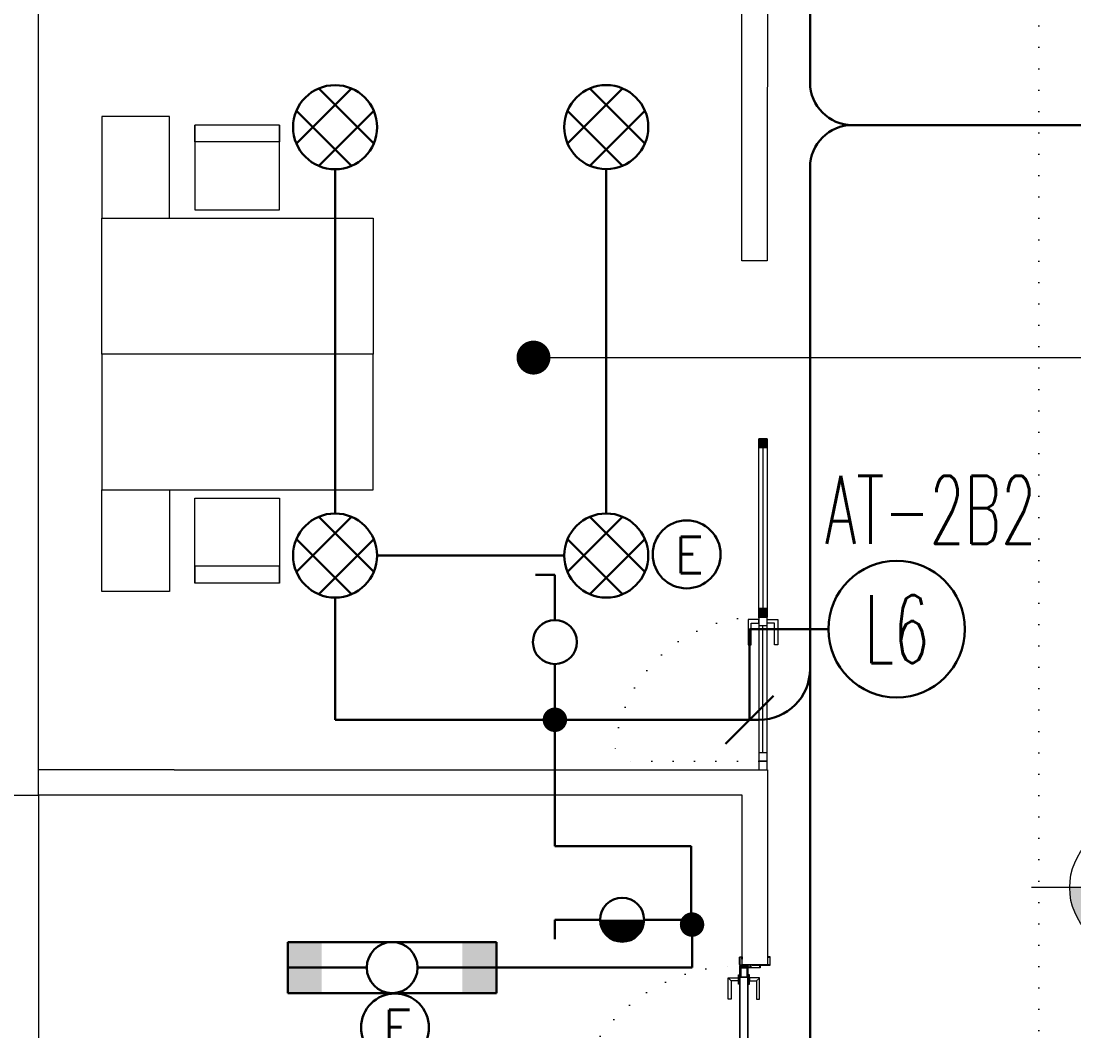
# Model space of a CAD drawing. Header units: metres. Extents: x -13316 to 152404, y -3899 to 30226.
# Drawn here: x 1520 to 2141, y 2861 to 3456 of the extents above; entities that cross this region are included whole.
import ezdxf
from ezdxf.enums import TextEntityAlignment as Align

# ---------------------------------------------------------------- set-up
doc = ezdxf.new("R2010")
doc.units = ezdxf.units.M
doc.header["$LTSCALE"] = 100
doc.header["$MEASUREMENT"] = 0
doc.header["$PDMODE"] = 1
for name, pattern in [('DOT2', [0.125, 0, -0.125]), ('DOT5', [0.75, 0, -0.75]), ('HIDDEN', [0.375, 0.25, -0.125])]:
    doc.linetypes.add(name, pattern=pattern)
doc.layers.get('0').update_dxf_attribs({"color": 9, "lineweight": 9})
for name, color, linetype, lineweight in [('00', 9, 'Continuous', 9), ('01', 9, 'Continuous', 9), ('05', 9, 'Continuous', 9), ('06B', 9, 'Continuous', 9), ('06D', 9, 'Continuous', 9), ('10', 9, 'Continuous', 9), ('15', 9, 'Continuous', 9), ('20', 9, 'DOT2', 9), ('21', 9, 'Continuous', 9), ('21_mahal200', 9, 'Continuous', 9), ('E-2x26W GÖMME PL COMPACT FLUORESAN ARMATÜR', 7, 'Continuous', 30), ('E-2x36 W SIVAÜSTÜ FLUORESAN ARMATÜR (ETANŞ)', 7, 'Continuous', 30), ('E-ACİL AYDINLATMA KİTİ', 7, 'Continuous', 30), ('E-ANAHTAR', 7, 'Continuous', 30), ('E-ANAHTAR (ETANŞ)', 7, 'Continuous', 30), ('E-KABLO', 7, 'Continuous', 30), ('E-LINYE', 7, 'Continuous', 30)]:
    doc.layers.add(name, color=color, linetype=linetype, lineweight=lineweight)
doc.styles.add('Arial', font='arial.ttf', dxfattribs={"height": 2.5})
doc.styles.add('E-YAZI', font='txttw.shx')
doc.styles.add('MuuM_TEXT-ITALIC', font='ARIALNI.TTF')
doc.styles.add('MuuM_TEXT-STANDART', font='ARIALN.TTF')
doc.dimstyles.new('MuuM_DIM200', dxfattribs={"dimscale": 20, "dimtxt": 2, "dimasz": 1, "dimexe": 1, "dimexo": 1, "dimgap": 1, "dimtad": 1, "dimdec": 1, "dimrnd": 0.5, "dimdsep": 46, "dimtxsty": 'MuuM_TEXT-STANDART', "dimblk": 'ARCHTICK', "dimcen": 0, "dimdle": 0.15, "dimclrd": 256, "dimclre": 256, "dimclrt": 256, "dimadec": 0, "dimazin": 0, "dimtfac": 5, "dimtdec": 1, "dimtix": 1, "dimtmove": 2, "dimatfit": 3, "dimldrblk": 'DOT', "dimfxl": 3, "dimfxlon": 1, "dimtolj": 1, "dimlwd": -1, "dimlwe": -1, "dimarcsym": 0})

# ---------------------------------------------------------------- blocks, each defined once
blk = doc.blocks.new('100_2x26W GÖMME PL COMPACT FLUORESAN ARMATÜR')
at = {"layer": 'E-2x26W GÖMME PL COMPACT FLUORESAN ARMATÜR', "color": 7}
for p, q in [((-1.426, -0.605), (0.605, 1.426)), ((-0.605, 1.426), (1.426, -0.605)), ((-1.426, 0.605), (0.605, -1.426)), ((-0.605, -1.426), (1.426, 0.605))]:
    blk.add_line(p, q, dxfattribs=at)
at = {"layer": 'E-2x26W GÖMME PL COMPACT FLUORESAN ARMATÜR', "color": 4}
blk.add_circle((0, 0), 1.549, dxfattribs=at)
blk = doc.blocks.new('100_ANAHTAR')
at = {"layer": 'E-ANAHTAR', "color": 4}
for p, q in [((0, 5.345), (-0.714, 5.345)), ((0, 3.673), (0, 5.345)), ((0, 2.053), (0, 0))]:
    blk.add_line(p, q, dxfattribs=at)
blk.add_circle((0, 2.863), 0.81, dxfattribs=at)
blk = doc.blocks.new('100_2x36 W SIVAÜSTÜ FLUORESAN ARMATÜR (ETANŞ)')
at = {"layer": 'E-2x36 W SIVAÜSTÜ FLUORESAN ARMATÜR (ETANŞ)', "color": 4}
for p, q in [((-6.15, 1.5), (6.15, 1.5)), ((-6.15, 1.5), (-6.15, -1.5)), ((6.15, 1.5), (6.15, -1.5)), ((-1.5, 0), (-6.15, 0)), ((1.5, 0), (6.15, 0)), ((-6.15, -1.5), (6.15, -1.5))]:
    blk.add_line(p, q, dxfattribs=at)
blk.add_circle((0, 0), 1.5, dxfattribs=at)
for points in [[(-4.15, 1.5), (-4.15, -1.5), (-6.15, 1.5), (-6.15, -1.5)], [(4.15, 1.5), (4.15, -1.5), (6.15, 1.5), (6.15, -1.5)]]:
    blk.add_solid(points, dxfattribs=at)
blk = doc.blocks.new('100_ACİL AYDINLATMA KİTİ')
at = {"layer": 'E-ACİL AYDINLATMA KİTİ', "color": 3}
blk.add_circle((0, 0), 1.251, dxfattribs=at)
at = {"layer": 'E-ACİL AYDINLATMA KİTİ', "color": 3, "style": 'E-YAZI'}
blk.add_text('E', height=1.34, dxfattribs=at).set_placement((-0.448, -0.694))
blk = doc.blocks.new('100_ANAHTAR (ETANŞ)')
at = {"layer": 'E-ANAHTAR (ETANŞ)', "color": 4}
for p, q in [((0, 5.345), (-0.714, 5.345)), ((0, 3.673), (0, 5.345)), ((0, 2.053), (0, 0))]:
    blk.add_line(p, q, dxfattribs=at)
at = {"layer": 'E-ANAHTAR (ETANŞ)', "color": 4, "const_width": 0.81}
blk.add_lwpolyline([(0, 3.268, 0.414214), (-0.405, 2.863, 0.414214), (0, 2.458, 0.414214)], format="xyb", dxfattribs=at)
at = {"layer": 'E-ANAHTAR (ETANŞ)', "color": 4}
blk.add_circle((0, 2.863), 0.81, dxfattribs=at)
blk = doc.blocks.new('2.bod.sitatik')
at = {"layer": '01'}
blk.add_lwpolyline([(860, -6150), (900, -6150), (900, -6150), (900, -6150), (900, -5400), (1170, -5400), (1170, -5950), (1170, -5950), (1170, -5950), (1210, -5950), (1210, -5350), (900, -5350), (900, -4630), (860, -4630)], close=True, dxfattribs=at)
blk = doc.blocks.new('0_elevationtarget-p-bk')
h = blk.add_hatch(color=250)
h.paths.add_polyline_path([(1.875, 0, 0.414214), (0, 1.875), (0, 0)])
h.paths.add_polyline_path([(0, 0), (-1.875, 0, 0.414214), (0, -1.875)])
blk.add_line((0, -2.625), (0, 2.625))
blk.add_lwpolyline([(12.453, 0), (-3, 0)])
blk.add_circle((0, 0), 1.875)
at = {"style": 'Arial'}
blk.add_attdef('BITMISKOT', text='', height=2, dxfattribs=at).set_placement((4.5, 0), align=Align.BOTTOM_LEFT)
at = {"style": 'MuuM_TEXT-ITALIC'}
blk.add_attdef('FINISHINGFLOORLEVEL', text='', height=2, dxfattribs=at).set_placement((4.5, -0.592), align=Align.TOP_LEFT)
blk = doc.blocks.new('p-sandalye-03')
for points in [[(-5, -25.14), (-5, 24.86), (-55, 24.86), (-55, -25.14), (-5, -25.14)], [(-55, 24.86), (-45, 24.86), (-45, -25.14), (-55, -25.14)]]:
    blk.add_lwpolyline(points)
blk.add_point((0, -0.14))
blk = doc.blocks.new('m-calisma unitesi 02')
at = {"ltscale": 0.5}
blk.add_lwpolyline([(-160, 140), (-160, 80), (-120, 80), (-120, 140)], close=True, dxfattribs=at)
blk.add_lwpolyline([(0, 80), (0, 0), (-160, 0), (-160, 80)], close=True)
at = {"linetype": 'DOT5'}
blk.add_lwpolyline([(-160, 80), (-160, 80)], dxfattribs=at)
at = {"rotation": 270}
blk.add_blockref('p-sandalye-03', (-80, 80), dxfattribs=at)
blk = doc.blocks.new('prf-10x10')
blk.add_lwpolyline([(-5, -5), (5, -5), (5, 5), (-5, 5)], close=True)
at = {"color": 255}
blk.add_solid([(-5, -5), (5, -5), (-5, 5), (5, 5)], dxfattribs=at)
at = {"layer": '10'}
blk.add_point((0, 0), dxfattribs=at)
blk = doc.blocks.new('*U626')
at = {"layer": '06D'}
blk.add_lwpolyline([(-2.5, 105), (2.5, 105), (2.5, 0), (-2.5, 0)], close=True, dxfattribs=at)
at = {"layer": '15'}
blk.add_lwpolyline([(0, 100), (0, 5)], dxfattribs=at)
at = {"layer": '10', "xscale": 0.5, "yscale": 0.5, "rotation": 90}
for p in [(0, 102.5), (0, 2.5)]:
    blk.add_blockref('prf-10x10', p, dxfattribs=at)
blk = doc.blocks.new('p-al-01')
at = {"layer": '06B'}
for points in [[(27.05, 4.35), (27.05, 10.6), (42.05, 10.6), (42.05, 8.72), (29.3, 8.72), (29.3, 8.72), (29.3, 4.35), (27.05, 4.35)], [(27.05, -0.65), (27.05, -6.9), (42.05, -6.9), (42.05, -5.03), (29.3, -5.03), (29.3, -5.03), (29.3, -0.65), (27.05, -0.65)]]:
    blk.add_lwpolyline(points, dxfattribs=at)
at = {"layer": '06D'}
for p, q in [((115.67, 4.35), (28.8, 4.35)), ((28.8, -0.65), (115.67, -0.65))]:
    blk.add_line(p, q, dxfattribs=at)
at = {"layer": '10'}
for points in [[(25.67, -0.65), (25.67, 4.35), (20.67, 4.35), (20.67, -0.65)], [(30.67, -0.65), (30.67, 4.35), (25.67, 4.35), (25.67, -0.65)], [(110.67, -0.65), (110.67, 4.35), (105.67, 4.35), (105.67, -0.65)], [(115.67, -0.65), (115.67, 4.35), (110.67, 4.35), (110.67, -0.65)]]:
    blk.add_lwpolyline(points, close=True, dxfattribs=at)
at = {"layer": '15'}
blk.add_lwpolyline([(105.67, 1.85), (30.67, 1.85)], dxfattribs=at)
at = {"layer": '20'}
blk.add_lwpolyline([(110.67, -0.65), (110.67, -85.65)], dxfattribs=at)
blk.add_arc((110.67, -0.65), 85, 180, 270, dxfattribs=at)
blk = doc.blocks.new('gr-p-barel kilitli kapı kolu')
at = {"flags": 128}
for points in [[(-0.9, 0.8), (-0.9, 4.9), (-11.7, 4.9), (-11.7, 6.7), (0.9, 6.7), (0.9, 0.8)], [(-0.8, 5), (0.8, 6.6)]]:
    blk.add_lwpolyline(points, dxfattribs=at)
blk.add_lwpolyline([(-2.75, 0), (-2.75, 0.7), (2.75, 0.7), (2.75, 0)])
blk.add_lwpolyline([(-1.3, 0.7), (1.3, 0.7), (1.3, 0.8), (-1.3, 0.8)], close=True)
blk = doc.blocks.new('prf-scr2')
at = {"linetype": 'DOT2', "ltscale": 10}
blk.add_line((0, 0.19), (0, -1.06), dxfattribs=at)
for p, q in [((0.09, -0.24), (-0.09, -0.2)), ((-0.09, -0.24), (0.09, -0.28)), ((0.09, -0.32), (-0.09, -0.28)), ((-0.09, -0.32), (0.09, -0.36)), ((0.09, -0.4), (-0.09, -0.36)), ((-0.09, -0.4), (0.09, -0.44)), ((0.09, -0.48), (-0.09, -0.44)), ((-0.09, -0.48), (0.09, -0.52)), ((0.09, -0.56), (-0.09, -0.52)), ((-0.09, -0.56), (0.09, -0.6)), ((0.09, -0.64), (-0.09, -0.6)), ((-0.09, -0.64), (0.09, -0.68)), ((0.09, -0.72), (-0.09, -0.68)), ((-0.09, -0.72), (0.09, -0.76)), ((0.06, -0.84), (-0.08, -0.76)), ((-0.07, -0.8), (0.06, -0.84)), ((0.09, -0.17), (0, -0.15)), ((0, -0.18), (0.09, -0.2))]:
    blk.add_line(p, q)
blk.add_lwpolyline([(0.23, 0), (-0.23, 0), (-0.23, -0.01), (-0.12, -0.14), (0.12, -0.14), (0.23, -0.01), (0.23, 0)], close=True)
for points in [[(0.23, -0.01), (-0.23, -0.01)], [(-0.09, -0.14), (-0.09, -0.2), (-0.12, -0.22), (-0.12, -0.23), (-0.09, -0.24), (-0.09, -0.28), (-0.12, -0.3), (-0.12, -0.31), (-0.09, -0.32), (-0.09, -0.36), (-0.12, -0.38), (-0.12, -0.39), (-0.09, -0.4), (-0.09, -0.44), (-0.12, -0.46), (-0.12, -0.46), (-0.09, -0.48), (-0.09, -0.52), (-0.12, -0.54), (-0.12, -0.54), (-0.09, -0.56), (-0.09, -0.6), (-0.12, -0.62), (-0.12, -0.62), (-0.09, -0.64), (-0.09, -0.68), (-0.12, -0.69), (-0.12, -0.7), (-0.09, -0.72), (-0.09, -0.73), (-0.08, -0.76), (-0.1, -0.77), (-0.1, -0.78), (-0.07, -0.8), (-0.01, -0.94), (0, -0.95), (0.01, -0.94), (0.08, -0.76), (0.09, -0.76), (0.12, -0.74), (0.12, -0.73), (0.09, -0.72), (0.09, -0.68), (0.12, -0.66), (0.12, -0.66), (0.09, -0.64), (0.09, -0.6), (0.12, -0.58), (0.12, -0.58), (0.09, -0.56), (0.09, -0.52), (0.12, -0.5), (0.12, -0.5), (0.09, -0.48), (0.09, -0.44), (0.12, -0.43), (0.12, -0.42), (0.09, -0.4), (0.09, -0.36), (0.12, -0.35), (0.12, -0.34), (0.09, -0.32), (0.09, -0.28), (0.12, -0.27), (0.12, -0.26), (0.09, -0.24), (0.09, -0.2), (0.12, -0.19), (0.12, -0.18), (0.09, -0.17), (0.09, -0.14)]]:
    blk.add_lwpolyline(points)
blk = doc.blocks.new('K-SAC-01')
at = {"layer": '10'}
for points in [[(-4.6, 16.2, -0.414214), (-4.5, 16.3), (-0.1, 16.3, -0.414214), (0, 16.2), (0, 5.9), (0.2, 5.9), (0.2, 16.2, 0.414214), (-0.1, 16.5), (-4.5, 16.5, 0.414214), (-4.8, 16.2), (-4.8, 15.3, 0.414214), (-4.5, 15), (-3.4, 15), (-3.4, 15.2), (-4.5, 15.2, -0.414214), (-4.6, 15.3)], [(104.6, 16.2, 0.414214), (104.5, 16.3), (100.1, 16.3, 0.414214), (100, 16.2), (100, 5.9), (99.8, 5.9), (99.8, 16.2, -0.414214), (100.1, 16.5), (104.5, 16.5, -0.414214), (104.8, 16.2), (104.8, 15.3, -0.414214), (104.5, 15), (103.4, 15), (103.4, 15.2), (104.5, 15.2, 0.414214), (104.6, 15.3)], [(0.2, 10.3, -0.414214), (0.5, 10.6), (1.5, 10.6, -0.414214), (1.8, 10.3), (1.8, 3.9, -0.414214), (1.5, 3.6, -0.414214), (1.2, 3.9), (1.2, 4.8), (0.2, 4.8), (0.2, -1.2, -0.414214), (-0.1, -1.5), (-4.5, -1.5, -0.414214), (-4.8, -1.2), (-4.8, -0.3, -0.414214), (-4.5, 0), (-3.4, 0), (-3.4, -0.2), (-4.5, -0.2, 0.414214), (-4.6, -0.3), (-4.6, -1.2, 0.414214), (-4.5, -1.3), (-0.1, -1.3, 0.414214), (0, -1.2), (0, 5), (1.4, 5), (1.4, 3.9, 0.414214), (1.5, 3.8, 0.414214), (1.6, 3.9), (1.6, 10.3, 0.414214), (1.5, 10.4), (0.5, 10.4, 0.414214), (0.4, 10.3), (0.4, 9.4), (0.2, 9.4)], [(99.8, 10.3, 0.414214), (99.5, 10.6), (98.5, 10.6, 0.414214), (98.2, 10.3), (98.2, 3.9, 0.414214), (98.5, 3.6, 0.414214), (98.8, 3.9), (98.8, 4.8), (99.8, 4.8), (99.8, -1.2, 0.414214), (100.1, -1.5), (104.5, -1.5, 0.414214), (104.8, -1.2), (104.8, -0.3, 0.414214), (104.5, 0), (103.4, 0), (103.4, -0.2), (104.5, -0.2, -0.414214), (104.6, -0.3), (104.6, -1.2, -0.414214), (104.5, -1.3), (100.1, -1.3, -0.414214), (100, -1.2), (100, 5), (98.6, 5), (98.6, 3.9, -0.414214), (98.5, 3.8, -0.414214), (98.4, 3.9), (98.4, 10.3, -0.414214), (98.5, 10.4), (99.5, 10.4, -0.414214), (99.6, 10.3), (99.6, 9.4), (99.8, 9.4)], [(-0.38, -2.01), (1, -1.37), (1, 1.5), (1.2, 1.5), (1.2, -1.5), (-0.27, -2.18, -14.796002)]]:
    blk.add_lwpolyline(points, format="xyb", close=True, dxfattribs=at)
for points in [[(98.8, 0.15), (98.8, 2.15), (99.1, 2.15), (99.1, 3.19), (1.5, 3.19), (1.5, 2.15), (1.8, 2.15), (1.8, 0.15), (1.5, 0.15), (1.5, 1.85), (1.2, 1.85), (1.2, 3.49), (99.4, 3.49), (99.4, 1.85), (99.1, 1.85), (99.1, 0.15)], [(98.8, 2.15), (98.8, 0.15), (99.4, 0.15), (99.4, -1.5), (1.2, -1.5), (1.2, 0.15), (1.8, 0.15), (1.8, 2.15), (2.1, 2.15), (2.1, -0.15), (1.5, -0.15), (1.5, -1.2), (99.1, -1.2), (99.1, -0.15), (98.5, -0.15), (98.5, 2.15), (98.8, 2.15)]]:
    blk.add_lwpolyline(points, dxfattribs=at)
for points in [[(2.1, 3), (8.1, 3), (8.1, -1), (2.1, -1)], [(2.4, 2.7), (7.8, 2.7), (7.8, -0.7), (2.4, -0.7)], [(98.5, 3), (92.5, 3), (92.5, -1), (98.5, -1)], [(98.2, 2.7), (92.8, 2.7), (92.8, -0.7), (98.2, -0.7)]]:
    blk.add_lwpolyline(points, close=True, dxfattribs=at)
blk.add_circle((-0.95, -2.5), 0.55, dxfattribs=at)
at = {"layer": '20', "linetype": 'HIDDEN'}
for points in [[(-0.2, -1.3), (-0.2, 0), (-1.7, 0), (-1.7, -1.3)], [(-0.4, -1.99), (-0.4, -0.2), (-1.5, -0.2), (-1.5, -1.99)]]:
    blk.add_lwpolyline(points, dxfattribs=at)
at = {"layer": '20'}
blk.add_lwpolyline([(-0.95, -2.5), (-0.95, -102.85)], dxfattribs=at)
blk.add_arc((-0.95, -2.5), 100.35, 270, 1.51314, dxfattribs=at)
at = {"layer": '06B'}
blk.add_blockref('gr-p-barel kilitli kapı kolu', (91.4, 3.51), dxfattribs=at)
at = {"layer": '06B', "xscale": -1, "rotation": 180}
blk.add_blockref('gr-p-barel kilitli kapı kolu', (91.4, -1.51), dxfattribs=at)
at = {"layer": '10', "xscale": -1, "rotation": 90}
blk.add_blockref('prf-scr2', (1.5, 1), dxfattribs=at)
at = {"layer": '10', "rotation": 270}
blk.add_blockref('prf-scr2', (99.1, 1.22), dxfattribs=at)
blk = doc.blocks.new('_ArchTick')
at = {"color": 0, "linetype": 'ByBlock', "const_width": 0.15}
blk.add_lwpolyline([(-0.5, -0.5), (0.5, 0.5)], dxfattribs=at)
blk = doc.blocks.new('_Dot')
at = {"color": 0, "linetype": 'ByBlock', "lineweight": -2}
blk.add_line((-0.5, 0), (-1, 0), dxfattribs=at)
at = {"color": 0, "linetype": 'ByBlock', "const_width": 0.5}
blk.add_lwpolyline([(-0.25, 0, 1), (0.25, 0, 1)], format="xyb", close=True, dxfattribs=at)
blk = doc.blocks.new('2.bod.Mimari')
at = {"layer": '00'}
blk.add_lwpolyline([(1640, -5430), (1639.75, -5635), (1624.75, -5635), (1624.75, -5430)], close=True, dxfattribs=at)
for points in [[(1290, -5935), (1210, -5935)], [(1290, -5935), (1640, -5935), (1640, -5950)], [(1560, -6165), (1049.71, -6165), (1049.71, -6150), (1195, -6150), (1195, -5950), (1210, -5950), (1210, -6150), (1560, -6150), (1560, -6165)], [(1305, -5950), (1290, -5950), (1290, -5950), (1210, -5950)], [(1640, -5950), (1640, -6050), (1625, -6050), (1625, -5950), (1305, -5950)]]:
    blk.add_lwpolyline(points, dxfattribs=at)
at = {"layer": '06D', "linetype": 'DOT2'}
blk.add_lwpolyline([(1800, -4350), (1800, -7755), (1800, -8105)], dxfattribs=at)
blk.add_blockref('*U626', (1637.25, -5845))
at = {"rotation": 270}
blk.add_blockref('p-al-01', (1635.4, -5819.33), dxfattribs=at)
at = {"xscale": -1, "rotation": 270}
blk.add_blockref('K-SAC-01', (1625, -6150), dxfattribs=at)
at = {"layer": '05'}
blk.add_blockref('m-calisma unitesi 02', (1407.34, -5690), dxfattribs=at)
at = {"layer": '05', "xscale": -1, "rotation": 180}
blk.add_blockref('m-calisma unitesi 02', (1407.34, -5690), dxfattribs=at)
at = {"layer": '21', "xscale": 20, "yscale": 20, "zscale": 20}
blk.add_blockref('0_elevationtarget-p-bk', (1855.61, -6004.43), dxfattribs=at).add_auto_attribs({'BITMISKOT': '-13.40', 'FINISHINGFLOORLEVEL': '-13.50'})
at = {"layer": '21_mahal200'}
blk.add_leader([(1501.93, -5692.09), (1827.78, -5692.09)], dimstyle='MuuM_DIM200', override={"dimasz": 1, "dimfxl": 10}, dxfattribs=at)

msp = doc.modelspace()

# ---------------------------------------------------------------- linework, layer by layer
at = {"layer": 'E-KABLO', "color": 5}
for p, q in [((1985, 3730), (1985, 3420)), ((2555, 3395), (2010, 3395)), ((1985, 3370), (1985, 3074.43)), ((1985, 3074.43), (1985, 2720))]:
    msp.add_line(p, q, dxfattribs=at)
at = {"layer": 'E-KABLO', "color": 6}
for p, q in [((1704.94, 3166), (1704.94, 3368.94)), ((1864.81, 3166.03), (1864.81, 3368.97)), ((1729.72, 3141.25), (1840.03, 3141.25)), ((1704.94, 3044.43), (1704.94, 3116.47)), ((1834.54, 3044.43), (1704.94, 3044.43)), ((1834.54, 3044.43), (1955, 3044.43)), ((1834.54, 3044.43), (1834.54, 2970)), ((1834.54, 2970), (1915, 2970)), ((1915, 2970), (1915, 2923.72)), ((1915.42, 2898.37), (1915.42, 2923.72)), ((1800.06, 2898.37), (1915.42, 2898.37))]:
    msp.add_line(p, q, dxfattribs=at)
at = {"layer": 'E-KABLO', "color": 4, "linetype": 'Continuous', "const_width": 7.2}
for points in [[(1838.14, 3044.43, -1), (1830.94, 3044.43, -1)], [(1919.02, 2923.72, 1), (1911.82, 2923.72, 1)]]:
    msp.add_lwpolyline(points, format="xyb", close=True, dxfattribs=at)
at = {"layer": 'E-KABLO', "color": 5}
for centre, start, end in [((2010, 3420), 180, 270), ((2010, 3370), 90, 180)]:
    msp.add_arc(centre, 25, start, end, dxfattribs=at)
at = {"layer": 'E-KABLO', "color": 6}
msp.add_arc((1955, 3074.43), 30, 270, 0, dxfattribs=at)
at = {"layer": 'E-LINYE', "color": 7, "linetype": 'Continuous'}
for p, q in [((1949.3, 3044.43), (1949.3, 3097.84)), ((1995.82, 3097.84), (1949.3, 3097.84)), ((1935.16, 3030.29), (1963.44, 3058.57))]:
    msp.add_line(p, q, dxfattribs=at)
msp.add_circle((2036.07, 3097.84), 40.25, dxfattribs=at)

# ---------------------------------------------------------------- block references
for name in ['2.bod.sitatik', '2.bod.Mimari']:
    msp.add_blockref(name, (320, 8950))
at = {"layer": 'E-2x26W GÖMME PL COMPACT FLUORESAN ARMATÜR', "xscale": 16, "yscale": 16, "zscale": 16}
for p in [(1704.94, 3393.72), (1864.81, 3393.75), (1704.94, 3141.25), (1864.81, 3141.25)]:
    msp.add_blockref('100_2x26W GÖMME PL COMPACT FLUORESAN ARMATÜR', p, dxfattribs=at)
at = {"layer": 'E-2x36 W SIVAÜSTÜ FLUORESAN ARMATÜR (ETANŞ)', "xscale": 10, "yscale": 10, "zscale": 10, "rotation": 180}
msp.add_blockref('100_2x36 W SIVAÜSTÜ FLUORESAN ARMATÜR (ETANŞ)', (1738.56, 2898.37), dxfattribs=at)
at = {"layer": 'E-ACİL AYDINLATMA KİTİ', "xscale": 16, "yscale": 16, "zscale": 16}
for p in [(1912.24, 3141.92), (1740.28, 2863.05)]:
    msp.add_blockref('100_ACİL AYDINLATMA KİTİ', p, dxfattribs=at)
at = {"layer": 'E-ANAHTAR', "xscale": 16, "yscale": 16, "zscale": 16}
msp.add_blockref('100_ANAHTAR', (1834.54, 3044.43), dxfattribs=at)
at = {"layer": 'E-ANAHTAR (ETANŞ)', "xscale": 16, "yscale": 16, "zscale": 16, "rotation": 89.99999999999999}
msp.add_blockref('100_ANAHTAR (ETANŞ)', (1920, 2926.56), dxfattribs=at)

# ---------------------------------------------------------------- texts
at = {"layer": 'E-LINYE', "color": 3, "linetype": 'Continuous', "style": 'E-YAZI', "width": 0.6}
for s, p in [('AT-2B2', (2056.05, 3168.19)), ('L6', (2036.07, 3097.84))]:
    msp.add_text(s, height=40, dxfattribs=at).set_placement(p, align=Align.MIDDLE_CENTER)

doc.saveas('drawing.dxf')
